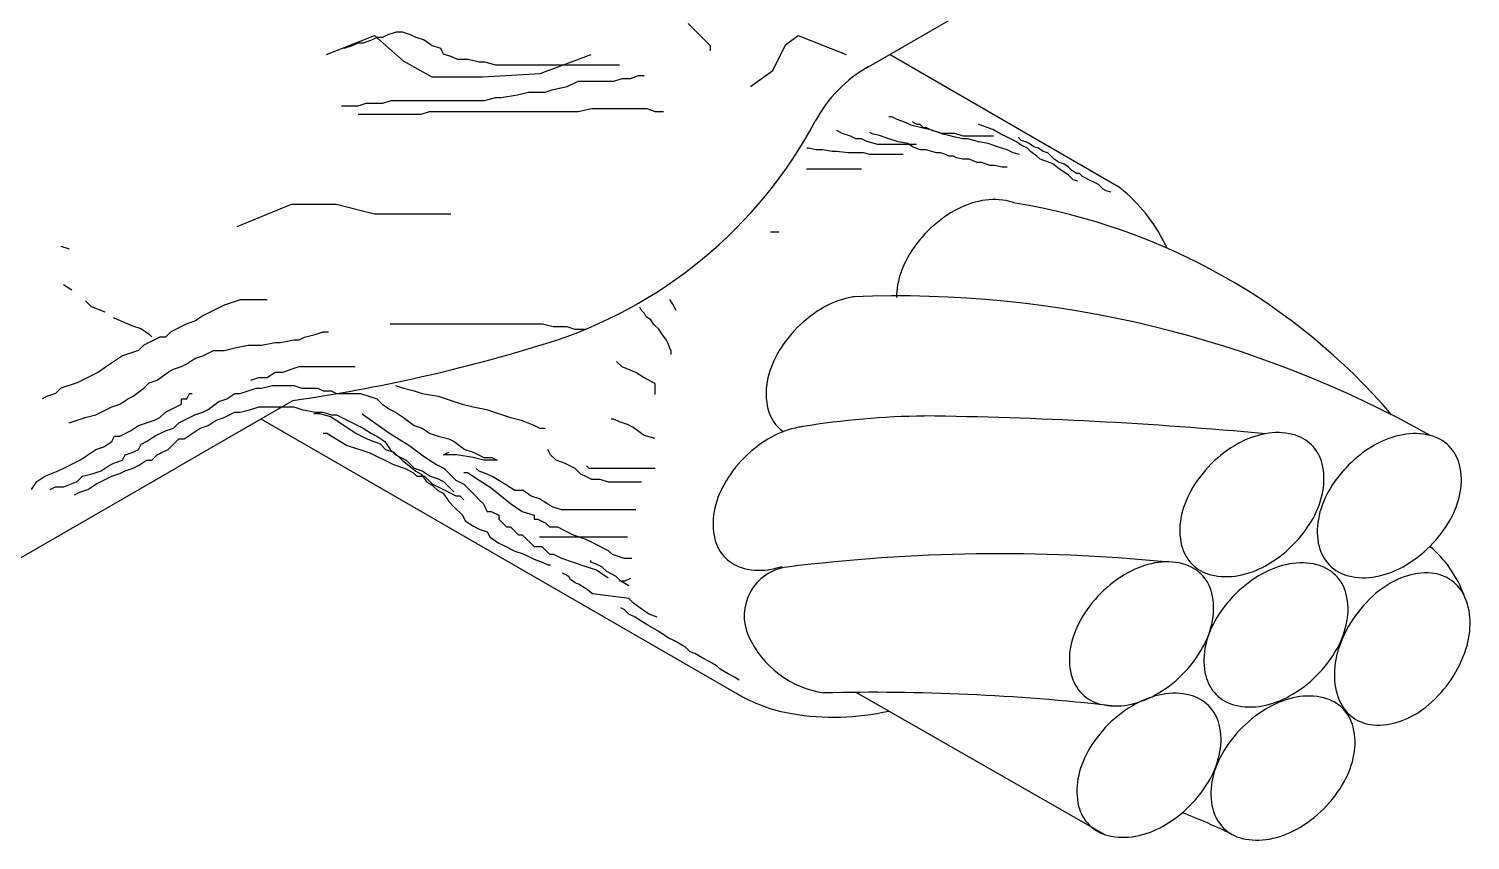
# Model space of a CAD drawing. Extents: x -1836 to 8857, y -4220 to 3051.
# Drawn here: x 7545.9 to 7607.2, y 2060.2 to 2094.7 of the extents above; entities that cross this region are included whole.
import ezdxf

# ---------------------------------------------------------------- set-up
doc = ezdxf.new("R2010")
doc.units = 0
doc.header["$MEASUREMENT"] = 0
doc.layers.add('15', color=1, linetype='CONTINUOUS')

msp = doc.modelspace()

# ---------------------------------------------------------------- linework, layer by layer
at = {"layer": '15'}
for p, q in [((7591.982, 2099.031), (7581.509, 2092.961)), ((7582.543, 2093.56), (7592.185, 2087.981)), ((7557.169, 2078.854), (7552.211, 2075.98)), ((7555.804, 2078.063), (7576.165, 2066.307)), ((7535.638, 2066.412), (7552.211, 2075.98)), ((7591.62, 2060.406), (7581.095, 2066.438))]:
    msp.add_line(p, q, dxfattribs=at)
at = {"layer": '15', "color": 1}
for p, q in [((7573.957, 2094.883), (7574.425, 2094.415)), ((7559.695, 2093.948), (7559.929, 2094.065)), ((7559.929, 2094.065), (7560.163, 2094.065)), ((7560.163, 2094.065), (7560.513, 2094.182)), ((7560.513, 2094.182), (7560.747, 2094.298)), ((7560.747, 2094.298), (7560.981, 2094.298)), ((7560.981, 2094.298), (7561.215, 2094.415)), ((7561.215, 2094.415), (7561.566, 2094.532)), ((7561.566, 2094.532), (7561.799, 2094.532)), ((7561.799, 2094.532), (7562.15, 2094.415)), ((7562.15, 2094.415), (7562.384, 2094.298)), ((7562.384, 2094.298), (7562.735, 2094.182)), ((7562.735, 2094.182), (7563.085, 2093.948)), ((7574.425, 2094.415), (7574.892, 2093.948)), ((7559.344, 2093.831), (7559.695, 2093.948)), ((7563.085, 2093.948), (7563.436, 2093.831)), ((7563.436, 2093.831), (7563.553, 2093.597)), ((7563.553, 2093.597), (7563.904, 2093.481)), ((7563.904, 2093.481), (7564.137, 2093.364)), ((7574.892, 2093.948), (7574.892, 2093.714)), ((7564.137, 2093.364), (7564.605, 2093.364)), ((7564.605, 2093.364), (7565.073, 2093.247)), ((7565.073, 2093.247), (7565.306, 2093.247)), ((7565.306, 2093.247), (7565.774, 2093.13)), ((7565.774, 2093.13), (7571.035, 2093.13)), ((7568.813, 2092.195), (7569.281, 2092.429)), ((7569.281, 2092.429), (7570.801, 2092.429)), ((7570.801, 2092.429), (7571.152, 2092.546)), ((7571.152, 2092.546), (7571.502, 2092.546)), ((7571.502, 2092.546), (7571.853, 2092.663)), ((7571.853, 2092.663), (7572.087, 2092.663)), ((7565.306, 2091.611), (7565.774, 2091.728)), ((7565.774, 2091.728), (7566.008, 2091.728)), ((7566.008, 2091.728), (7566.709, 2091.845)), ((7566.709, 2091.845), (7567.177, 2091.962)), ((7567.177, 2091.962), (7567.878, 2091.962)), ((7567.878, 2091.962), (7568.229, 2092.078)), ((7568.229, 2092.078), (7568.813, 2092.195)), ((7559.227, 2091.377), (7559.929, 2091.377)), ((7559.929, 2091.377), (7560.28, 2091.494)), ((7559.929, 2091.027), (7562.618, 2091.027)), ((7560.28, 2091.494), (7560.981, 2091.494)), ((7560.981, 2091.494), (7561.332, 2091.611)), ((7561.332, 2091.611), (7565.306, 2091.611)), ((7562.618, 2091.027), (7562.968, 2091.144)), ((7562.968, 2091.144), (7569.281, 2091.144)), ((7569.281, 2091.144), (7569.866, 2091.26)), ((7569.866, 2091.26), (7572.204, 2091.26)), ((7572.204, 2091.26), (7572.554, 2091.144)), ((7572.554, 2091.144), (7572.905, 2091.144)), ((7582.608, 2090.91), (7582.491, 2090.91)), ((7582.842, 2090.793), (7582.608, 2090.91)), ((7583.192, 2090.676), (7582.842, 2090.793)), ((7583.426, 2090.559), (7583.192, 2090.676)), ((7583.894, 2090.443), (7583.426, 2090.559)), ((7583.556, 2090.647), (7583.489, 2090.714)), ((7583.69, 2090.58), (7583.556, 2090.647)), ((7583.824, 2090.58), (7583.69, 2090.58)), ((7583.958, 2090.447), (7583.824, 2090.58)), ((7584.361, 2090.326), (7583.894, 2090.443)), ((7584.092, 2090.447), (7583.958, 2090.447)), ((7584.226, 2090.38), (7584.092, 2090.447)), ((7586.503, 2090.513), (7586.302, 2090.58)), ((7586.704, 2090.447), (7586.503, 2090.513)), ((7586.905, 2090.38), (7586.704, 2090.447)), ((7580.504, 2090.209), (7580.27, 2090.326)), ((7580.854, 2090.092), (7580.504, 2090.209)), ((7581.088, 2089.975), (7580.854, 2090.092)), ((7581.322, 2089.975), (7581.088, 2089.975)), ((7581.556, 2089.858), (7581.322, 2089.975)), ((7582.023, 2089.742), (7581.556, 2089.858)), ((7581.815, 2090.179), (7581.681, 2090.246)), ((7582.083, 2090.112), (7581.815, 2090.179)), ((7582.485, 2089.978), (7582.083, 2090.112)), ((7582.887, 2089.844), (7582.485, 2089.978)), ((7583.288, 2089.777), (7582.887, 2089.844)), ((7583.489, 2089.643), (7583.288, 2089.777)), ((7584.36, 2090.313), (7584.226, 2090.38)), ((7584.628, 2090.246), (7584.36, 2090.313)), ((7584.712, 2090.209), (7584.361, 2090.326)), ((7584.762, 2090.179), (7584.628, 2090.246)), ((7585.297, 2090.209), (7584.712, 2090.209)), ((7585.03, 2090.112), (7584.762, 2090.179)), ((7585.298, 2090.045), (7585.03, 2090.112)), ((7585.647, 2090.092), (7585.297, 2090.209)), ((7585.632, 2089.978), (7585.298, 2090.045)), ((7585.833, 2089.978), (7585.632, 2089.978)), ((7586.933, 2090.092), (7585.647, 2090.092)), ((7586.101, 2089.911), (7585.833, 2089.978)), ((7586.302, 2089.844), (7586.101, 2089.911)), ((7586.704, 2089.777), (7586.302, 2089.844)), ((7587.106, 2089.643), (7586.704, 2089.777)), ((7587.24, 2090.179), (7586.905, 2090.38)), ((7587.508, 2090.045), (7587.24, 2090.179)), ((7587.909, 2089.844), (7587.508, 2090.045)), ((7588.11, 2089.71), (7587.909, 2089.844)), ((7588.11, 2089.911), (7587.976, 2090.045)), ((7588.311, 2089.844), (7588.11, 2089.911)), ((7588.445, 2089.777), (7588.311, 2089.844)), ((7588.646, 2089.643), (7588.445, 2089.777)), ((7579.069, 2089.576), (7579.002, 2089.576)), ((7579.404, 2089.509), (7579.069, 2089.576)), ((7579.672, 2089.509), (7579.404, 2089.509)), ((7580.074, 2089.443), (7579.672, 2089.509)), ((7580.275, 2089.443), (7580.074, 2089.443)), ((7580.744, 2089.376), (7580.275, 2089.443)), ((7581.413, 2089.376), (7580.744, 2089.376)), ((7581.681, 2089.309), (7581.413, 2089.376)), ((7583.088, 2089.309), (7581.681, 2089.309)), ((7583.66, 2089.742), (7582.023, 2089.742)), ((7583.824, 2089.509), (7583.489, 2089.643)), ((7584.092, 2089.509), (7583.824, 2089.509)), ((7584.494, 2089.376), (7584.092, 2089.509)), ((7584.695, 2089.376), (7584.494, 2089.376)), ((7584.896, 2089.309), (7584.695, 2089.376)), ((7585.03, 2089.242), (7584.896, 2089.309)), ((7585.231, 2089.242), (7585.03, 2089.242)), ((7585.365, 2089.175), (7585.231, 2089.242)), ((7585.632, 2089.108), (7585.365, 2089.175)), ((7587.508, 2089.509), (7587.106, 2089.643)), ((7587.775, 2089.376), (7587.508, 2089.509)), ((7588.043, 2089.309), (7587.775, 2089.376)), ((7588.378, 2089.576), (7588.11, 2089.71)), ((7588.512, 2089.443), (7588.378, 2089.576)), ((7588.78, 2089.242), (7588.512, 2089.443)), ((7588.847, 2089.576), (7588.646, 2089.643)), ((7588.914, 2089.108), (7588.78, 2089.242)), ((7589.048, 2089.443), (7588.847, 2089.576)), ((7589.249, 2089.376), (7589.048, 2089.443)), ((7589.517, 2089.108), (7589.249, 2089.376)), ((7581.322, 2088.69), (7578.984, 2088.69)), ((7585.9, 2089.108), (7585.632, 2089.108)), ((7586.235, 2088.974), (7585.9, 2089.108)), ((7586.436, 2088.974), (7586.235, 2088.974)), ((7586.771, 2088.84), (7586.436, 2088.974)), ((7586.972, 2088.84), (7586.771, 2088.84)), ((7587.307, 2088.773), (7586.972, 2088.84)), ((7587.508, 2088.773), (7587.307, 2088.773)), ((7589.115, 2089.041), (7588.914, 2089.108)), ((7589.45, 2088.907), (7589.115, 2089.041)), ((7589.718, 2088.706), (7589.45, 2088.907)), ((7589.718, 2088.974), (7589.517, 2089.108)), ((7589.919, 2088.907), (7589.718, 2088.974)), ((7590.119, 2088.438), (7589.718, 2088.706)), ((7590.119, 2088.773), (7589.919, 2088.907)), ((7590.253, 2088.639), (7590.119, 2088.773)), ((7590.454, 2088.505), (7590.253, 2088.639)), ((7590.32, 2088.238), (7590.119, 2088.438)), ((7590.521, 2088.171), (7590.32, 2088.238)), ((7590.588, 2088.505), (7590.454, 2088.505)), ((7590.722, 2088.372), (7590.588, 2088.505)), ((7590.856, 2088.305), (7590.722, 2088.372)), ((7590.99, 2088.238), (7590.856, 2088.305)), ((7591.258, 2088.104), (7590.99, 2088.238)), ((7591.392, 2088.037), (7591.258, 2088.104)), ((7591.593, 2087.836), (7591.392, 2088.037)), ((7591.727, 2087.769), (7591.593, 2087.836)), ((7591.928, 2087.702), (7591.727, 2087.769)), ((7577.815, 2086.003), (7577.464, 2086.003)), ((7547.303, 2085.418), (7547.654, 2085.301)), ((7547.42, 2083.783), (7547.771, 2083.549)), ((7548.356, 2083.081), (7548.589, 2082.848)), ((7554.925, 2083.129), (7554.243, 2082.902)), ((7556.062, 2083.129), (7554.925, 2083.129)), ((7573.31, 2082.95), (7573.176, 2083.15)), ((7548.589, 2082.848), (7549.174, 2082.614)), ((7553.334, 2082.448), (7552.993, 2082.22)), ((7554.243, 2082.902), (7553.334, 2082.448)), ((7571.971, 2082.682), (7571.904, 2082.816)), ((7572.104, 2082.548), (7571.971, 2082.682)), ((7572.171, 2082.414), (7572.104, 2082.548)), ((7573.444, 2082.682), (7573.31, 2082.95)), ((7549.525, 2082.38), (7550.343, 2082.03)), ((7550.343, 2082.03), (7550.694, 2081.913)), ((7550.694, 2081.913), (7551.044, 2081.679)), ((7552.197, 2081.879), (7551.969, 2081.766)), ((7552.424, 2081.993), (7552.197, 2081.879)), ((7552.652, 2082.107), (7552.424, 2081.993)), ((7552.993, 2082.22), (7552.652, 2082.107)), ((7561.292, 2082.107), (7567.772, 2082.107)), ((7567.772, 2082.107), (7568.227, 2081.993)), ((7568.227, 2081.993), (7568.796, 2081.993)), ((7568.796, 2081.993), (7569.137, 2081.879)), ((7569.137, 2081.879), (7569.592, 2081.879)), ((7572.372, 2082.28), (7572.171, 2082.414)), ((7572.506, 2082.08), (7572.372, 2082.28)), ((7572.707, 2081.879), (7572.506, 2082.08)), ((7572.841, 2081.678), (7572.707, 2081.879)), ((7551.06, 2081.311), (7550.832, 2081.198)), ((7551.044, 2081.679), (7551.161, 2081.563)), ((7551.515, 2081.539), (7551.06, 2081.311)), ((7551.742, 2081.539), (7551.515, 2081.539)), ((7551.969, 2081.766), (7551.742, 2081.539)), ((7555.835, 2081.198), (7556.403, 2081.311)), ((7556.403, 2081.311), (7556.631, 2081.311)), ((7556.631, 2081.311), (7557.199, 2081.425)), ((7557.199, 2081.425), (7557.427, 2081.425)), ((7557.427, 2081.425), (7557.654, 2081.539)), ((7557.654, 2081.539), (7558.109, 2081.652)), ((7558.109, 2081.652), (7558.45, 2081.766)), ((7558.45, 2081.766), (7558.677, 2081.766)), ((7573.042, 2081.41), (7572.841, 2081.678)), ((7573.109, 2081.276), (7573.042, 2081.41)), ((7573.176, 2081.075), (7573.109, 2081.276)), ((7549.923, 2080.743), (7549.241, 2080.289)), ((7550.264, 2080.857), (7549.923, 2080.743)), ((7550.605, 2080.97), (7550.264, 2080.857)), ((7550.832, 2081.198), (7550.605, 2080.97)), ((7552.652, 2080.402), (7552.993, 2080.629)), ((7552.993, 2080.629), (7553.334, 2080.743)), ((7553.334, 2080.743), (7553.788, 2080.97)), ((7553.788, 2080.97), (7554.243, 2080.97)), ((7554.243, 2080.97), (7554.698, 2081.084)), ((7554.698, 2081.084), (7555.266, 2081.198)), ((7555.266, 2081.198), (7555.835, 2081.198)), ((7573.243, 2080.942), (7573.176, 2081.075)), ((7573.243, 2080.808), (7573.243, 2080.942)), ((7548.9, 2080.061), (7547.99, 2079.607)), ((7549.241, 2080.289), (7548.9, 2080.061)), ((7551.401, 2079.72), (7551.856, 2080.061)), ((7551.856, 2080.061), (7552.083, 2080.175)), ((7552.083, 2080.175), (7552.424, 2080.289)), ((7552.424, 2080.289), (7552.652, 2080.402)), ((7556.062, 2079.834), (7556.403, 2080.061)), ((7556.403, 2080.061), (7556.744, 2080.061)), ((7556.744, 2080.061), (7557.085, 2080.175)), ((7557.085, 2080.175), (7557.427, 2080.289)), ((7557.427, 2080.289), (7559.814, 2080.289)), ((7571.152, 2080.277), (7570.918, 2080.511)), ((7571.736, 2080.044), (7571.152, 2080.277)), ((7572.087, 2079.81), (7571.736, 2080.044)), ((7547.308, 2079.379), (7547.081, 2079.152)), ((7547.99, 2079.607), (7547.308, 2079.379)), ((7550.378, 2079.039), (7550.832, 2079.379)), ((7550.832, 2079.379), (7551.06, 2079.607)), ((7551.06, 2079.607), (7551.401, 2079.72)), ((7555.266, 2079.266), (7555.608, 2079.379)), ((7555.38, 2079.72), (7555.721, 2079.834)), ((7555.608, 2079.379), (7555.835, 2079.379)), ((7555.721, 2079.834), (7556.062, 2079.834)), ((7555.835, 2079.379), (7556.29, 2079.493)), ((7556.29, 2079.493), (7557.199, 2079.493)), ((7557.199, 2079.493), (7557.54, 2079.379)), ((7557.54, 2079.379), (7558.222, 2079.379)), ((7558.222, 2079.379), (7558.45, 2079.266)), ((7561.519, 2079.493), (7561.861, 2079.379)), ((7561.861, 2079.379), (7562.315, 2079.266)), ((7572.554, 2079.576), (7572.087, 2079.81)), ((7572.554, 2079.109), (7572.554, 2079.576)), ((7546.74, 2079.039), (7546.512, 2078.925)), ((7547.081, 2079.152), (7546.74, 2079.039)), ((7549.809, 2078.698), (7550.15, 2078.925)), ((7550.15, 2078.925), (7550.378, 2079.039)), ((7552.424, 2078.925), (7552.652, 2078.925)), ((7552.424, 2078.698), (7552.424, 2078.925)), ((7552.652, 2078.925), (7552.765, 2079.152)), ((7552.765, 2079.152), (7552.879, 2079.152)), ((7553.561, 2078.47), (7554.016, 2078.811)), ((7554.016, 2078.811), (7554.357, 2078.925)), ((7554.357, 2078.925), (7554.698, 2079.152)), ((7554.698, 2079.152), (7554.925, 2079.152)), ((7554.925, 2079.152), (7555.266, 2079.266)), ((7558.45, 2079.266), (7558.791, 2079.266)), ((7558.791, 2079.266), (7559.018, 2079.152)), ((7559.018, 2079.152), (7560.041, 2079.152)), ((7560.041, 2079.152), (7560.383, 2079.039)), ((7560.383, 2079.039), (7560.724, 2078.925)), ((7560.724, 2078.925), (7560.951, 2078.698)), ((7562.315, 2079.266), (7562.656, 2079.152)), ((7562.656, 2079.152), (7563.338, 2079.039)), ((7563.338, 2079.039), (7563.68, 2078.925)), ((7563.68, 2078.925), (7564.362, 2078.698)), ((7548.331, 2078.13), (7548.786, 2078.243)), ((7548.786, 2078.243), (7549.468, 2078.584)), ((7549.468, 2078.584), (7549.809, 2078.698)), ((7551.515, 2078.13), (7551.742, 2078.357)), ((7551.742, 2078.357), (7551.969, 2078.47)), ((7551.969, 2078.47), (7552.197, 2078.584)), ((7552.197, 2078.584), (7552.424, 2078.698)), ((7552.765, 2078.13), (7552.993, 2078.243)), ((7552.993, 2078.243), (7553.334, 2078.357)), ((7553.334, 2078.357), (7553.561, 2078.47)), ((7554.243, 2078.13), (7554.698, 2078.357)), ((7554.698, 2078.357), (7554.925, 2078.357)), ((7554.925, 2078.357), (7555.38, 2078.47)), ((7555.38, 2078.47), (7555.721, 2078.584)), ((7555.721, 2078.584), (7557.199, 2078.584)), ((7557.199, 2078.584), (7557.54, 2078.47)), ((7557.54, 2078.47), (7558.109, 2078.357)), ((7558.058, 2078.291), (7558.292, 2078.291)), ((7558.109, 2078.357), (7558.45, 2078.357)), ((7558.292, 2078.291), (7558.76, 2078.174)), ((7558.45, 2078.357), (7558.791, 2078.243)), ((7558.76, 2078.174), (7559.111, 2077.94)), ((7558.791, 2078.243), (7559.018, 2078.243)), ((7559.018, 2078.243), (7559.246, 2078.13)), ((7560.103, 2078.283), (7561.265, 2077.454)), ((7560.951, 2078.698), (7561.292, 2078.47)), ((7561.292, 2078.47), (7561.519, 2078.357)), ((7561.519, 2078.357), (7561.861, 2078.13)), ((7564.362, 2078.698), (7564.816, 2078.584)), ((7564.816, 2078.584), (7565.385, 2078.47)), ((7565.385, 2078.47), (7565.726, 2078.357)), ((7565.726, 2078.357), (7566.408, 2078.13)), ((7547.649, 2077.902), (7548.331, 2078.13)), ((7549.809, 2077.334), (7550.264, 2077.561)), ((7550.264, 2077.561), (7550.605, 2077.789)), ((7550.605, 2077.789), (7550.946, 2077.902)), ((7550.946, 2077.902), (7551.287, 2078.016)), ((7551.287, 2078.016), (7551.515, 2078.13)), ((7551.287, 2077.334), (7551.742, 2077.561)), ((7551.742, 2077.561), (7552.083, 2077.675)), ((7552.083, 2077.675), (7552.31, 2077.902)), ((7552.31, 2077.902), (7552.765, 2078.13)), ((7552.538, 2077.22), (7553.22, 2077.675)), ((7553.22, 2077.675), (7553.561, 2077.789)), ((7553.561, 2077.789), (7553.902, 2078.016)), ((7553.902, 2078.016), (7554.243, 2078.13)), ((7559.111, 2077.94), (7559.812, 2077.473)), ((7559.246, 2078.13), (7559.473, 2078.016)), ((7559.473, 2078.016), (7559.7, 2077.902)), ((7559.7, 2077.902), (7559.928, 2077.789)), ((7559.928, 2077.789), (7560.155, 2077.675)), ((7560.155, 2077.675), (7560.496, 2077.448)), ((7561.861, 2078.13), (7562.315, 2077.789)), ((7562.315, 2077.789), (7562.656, 2077.675)), ((7562.656, 2077.675), (7562.997, 2077.448)), ((7566.408, 2078.13), (7566.863, 2078.016)), ((7566.863, 2078.016), (7567.431, 2077.789)), ((7567.431, 2077.789), (7567.659, 2077.675)), ((7567.659, 2077.675), (7567.886, 2077.675)), ((7570.801, 2078.057), (7570.684, 2078.057)), ((7571.035, 2077.94), (7570.801, 2078.057)), ((7571.385, 2077.824), (7571.035, 2077.94)), ((7571.619, 2077.707), (7571.385, 2077.824)), ((7572.087, 2077.356), (7571.619, 2077.707)), ((7549.127, 2076.88), (7549.468, 2077.107)), ((7549.468, 2077.107), (7549.582, 2077.334)), ((7549.582, 2077.334), (7549.809, 2077.334)), ((7550.605, 2076.766), (7550.719, 2076.993)), ((7550.719, 2076.993), (7550.946, 2077.107)), ((7550.946, 2077.107), (7551.287, 2077.334)), ((7551.856, 2076.766), (7552.083, 2076.993)), ((7552.083, 2076.993), (7552.31, 2077.22)), ((7552.31, 2077.22), (7552.538, 2077.22)), ((7558.443, 2077.454), (7558.609, 2077.454)), ((7558.609, 2077.454), (7559.439, 2076.956)), ((7559.439, 2076.956), (7560.435, 2076.624)), ((7559.812, 2077.473), (7560.28, 2077.239)), ((7560.28, 2077.239), (7560.864, 2077.006)), ((7560.496, 2077.448), (7560.724, 2077.334)), ((7560.724, 2077.334), (7561.065, 2077.107)), ((7560.864, 2077.006), (7561.098, 2076.772)), ((7561.065, 2077.107), (7561.292, 2076.766)), ((7561.265, 2077.454), (7562.095, 2076.956)), ((7562.095, 2076.956), (7562.76, 2076.458)), ((7562.997, 2077.448), (7563.338, 2077.334)), ((7563.338, 2077.334), (7563.793, 2077.22)), ((7563.793, 2077.22), (7564.021, 2077.107)), ((7564.021, 2077.107), (7564.475, 2076.766)), ((7572.554, 2077.239), (7572.087, 2077.356)), ((7547.877, 2076.198), (7548.104, 2076.311)), ((7548.104, 2076.311), (7548.445, 2076.539)), ((7548.445, 2076.539), (7548.786, 2076.766)), ((7548.786, 2076.766), (7549.127, 2076.88)), ((7549.582, 2076.198), (7549.923, 2076.311)), ((7549.923, 2076.311), (7550.037, 2076.539)), ((7550.037, 2076.539), (7550.378, 2076.652)), ((7550.378, 2076.652), (7550.605, 2076.766)), ((7550.605, 2076.084), (7550.946, 2076.311)), ((7550.946, 2076.311), (7551.174, 2076.311)), ((7551.174, 2076.311), (7551.401, 2076.539)), ((7551.401, 2076.539), (7551.628, 2076.652)), ((7551.628, 2076.652), (7551.856, 2076.766)), ((7560.435, 2076.624), (7561.431, 2076.126)), ((7561.098, 2076.772), (7561.449, 2076.655)), ((7561.292, 2076.766), (7561.519, 2076.539)), ((7561.449, 2076.655), (7561.799, 2076.305)), ((7561.519, 2076.539), (7561.974, 2076.311)), ((7561.799, 2076.305), (7562.384, 2075.837)), ((7561.974, 2076.311), (7562.315, 2075.97)), ((7562.76, 2076.458), (7563.258, 2076.126)), ((7563.566, 2076.539), (7563.793, 2076.652)), ((7564.134, 2076.539), (7563.566, 2076.539)), ((7564.816, 2076.425), (7564.134, 2076.539)), ((7564.475, 2076.766), (7564.816, 2076.652)), ((7564.816, 2076.652), (7565.271, 2076.425)), ((7565.271, 2076.311), (7564.816, 2076.425)), ((7565.271, 2076.425), (7565.612, 2076.425)), ((7565.84, 2076.311), (7565.271, 2076.311)), ((7565.612, 2076.425), (7565.84, 2076.311)), ((7568.112, 2076.538), (7567.995, 2076.772)), ((7568.346, 2076.305), (7568.112, 2076.538)), ((7568.697, 2076.188), (7568.346, 2076.305)), ((7546.626, 2075.63), (7547.194, 2075.857)), ((7547.194, 2075.857), (7547.422, 2075.97)), ((7547.422, 2075.97), (7547.877, 2076.198)), ((7548.218, 2075.63), (7548.672, 2075.743)), ((7548.672, 2075.743), (7549.013, 2075.857)), ((7549.013, 2075.857), (7549.354, 2076.084)), ((7549.354, 2076.084), (7549.582, 2076.198)), ((7549.468, 2075.63), (7549.809, 2075.743)), ((7549.809, 2075.743), (7550.037, 2075.857)), ((7550.037, 2075.857), (7550.378, 2075.97)), ((7550.378, 2075.97), (7550.605, 2076.084)), ((7561.431, 2076.126), (7561.929, 2075.96)), ((7561.929, 2075.96), (7562.261, 2075.794)), ((7562.261, 2075.794), (7562.427, 2075.628)), ((7562.315, 2075.97), (7562.656, 2075.857)), ((7562.384, 2075.837), (7562.618, 2075.72)), ((7562.618, 2075.72), (7562.851, 2075.37)), ((7562.656, 2075.857), (7562.997, 2075.63)), ((7563.258, 2076.126), (7563.59, 2075.96)), ((7563.59, 2075.96), (7563.756, 2075.794)), ((7563.756, 2075.794), (7563.922, 2075.628)), ((7564.42, 2075.794), (7564.586, 2075.794)), ((7564.586, 2075.794), (7565.084, 2075.462)), ((7565.073, 2075.837), (7564.956, 2075.954)), ((7565.423, 2075.72), (7565.073, 2075.837)), ((7565.657, 2075.604), (7565.423, 2075.72)), ((7569.164, 2075.954), (7568.697, 2076.188)), ((7569.398, 2075.72), (7569.164, 2075.954)), ((7569.632, 2075.604), (7569.398, 2075.72)), ((7569.749, 2075.954), (7569.632, 2076.071)), ((7572.554, 2075.954), (7569.749, 2075.954)), ((7546.057, 2075.061), (7546.285, 2075.402)), ((7546.285, 2075.402), (7546.626, 2075.63)), ((7546.853, 2075.061), (7547.081, 2075.175)), ((7547.081, 2075.175), (7547.422, 2075.175)), ((7547.422, 2075.175), (7547.99, 2075.402)), ((7547.99, 2075.402), (7548.218, 2075.63)), ((7548.445, 2075.061), (7548.786, 2075.289)), ((7548.786, 2075.289), (7549.013, 2075.402)), ((7549.013, 2075.402), (7549.241, 2075.516)), ((7549.241, 2075.516), (7549.468, 2075.63)), ((7562.427, 2075.628), (7562.76, 2075.628)), ((7562.76, 2075.628), (7562.926, 2075.462)), ((7562.851, 2075.37), (7563.085, 2075.253)), ((7562.926, 2075.462), (7563.092, 2075.296)), ((7562.997, 2075.63), (7563.338, 2075.516)), ((7563.085, 2075.253), (7563.319, 2075.019)), ((7563.092, 2075.296), (7563.424, 2075.13)), ((7563.338, 2075.516), (7563.566, 2075.402)), ((7563.424, 2075.13), (7563.756, 2074.964)), ((7563.566, 2075.402), (7563.907, 2075.061)), ((7563.922, 2075.628), (7564.088, 2075.462)), ((7564.088, 2075.462), (7564.42, 2075.296)), ((7564.42, 2075.296), (7564.586, 2075.13)), ((7564.586, 2075.13), (7564.918, 2074.798)), ((7565.084, 2075.462), (7565.582, 2075.13)), ((7565.582, 2075.13), (7566.412, 2074.467)), ((7566.242, 2075.253), (7565.657, 2075.604)), ((7566.592, 2075.019), (7566.242, 2075.253)), ((7569.866, 2075.487), (7569.632, 2075.604)), ((7570.216, 2075.487), (7569.866, 2075.487)), ((7570.567, 2075.37), (7570.216, 2075.487)), ((7571.97, 2075.37), (7570.567, 2075.37)), ((7547.877, 2074.834), (7548.104, 2074.948)), ((7548.104, 2074.948), (7548.445, 2075.061)), ((7563.319, 2075.019), (7563.553, 2074.902)), ((7563.553, 2074.902), (7563.787, 2074.552)), ((7563.756, 2074.964), (7564.088, 2074.798)), ((7563.787, 2074.552), (7564.02, 2074.318)), ((7563.907, 2075.061), (7564.021, 2074.948)), ((7564.088, 2074.798), (7564.254, 2074.798)), ((7564.254, 2074.798), (7564.42, 2074.632)), ((7564.918, 2074.798), (7565.084, 2074.632)), ((7565.084, 2074.632), (7565.25, 2074.467)), ((7565.25, 2074.467), (7565.416, 2074.135)), ((7566.412, 2074.467), (7566.91, 2074.135)), ((7566.943, 2075.019), (7566.592, 2075.019)), ((7567.294, 2074.786), (7566.943, 2075.019)), ((7567.644, 2074.669), (7567.294, 2074.786)), ((7567.995, 2074.435), (7567.644, 2074.669)), ((7564.02, 2074.318), (7564.371, 2073.968)), ((7564.371, 2073.968), (7564.488, 2073.734)), ((7565.416, 2074.135), (7565.582, 2074.135)), ((7565.582, 2074.135), (7565.914, 2073.969)), ((7565.914, 2073.969), (7565.914, 2073.803)), ((7566.91, 2074.135), (7567.408, 2073.969)), ((7567.408, 2073.969), (7567.408, 2073.803)), ((7568.229, 2074.318), (7567.995, 2074.435)), ((7568.58, 2074.201), (7568.229, 2074.318)), ((7571.736, 2074.201), (7568.58, 2074.201)), ((7564.488, 2073.734), (7564.839, 2073.5)), ((7564.839, 2073.5), (7565.073, 2073.383)), ((7565.073, 2073.383), (7565.423, 2073.267)), ((7565.423, 2073.267), (7565.54, 2073.033)), ((7565.914, 2073.803), (7566.246, 2073.471)), ((7566.246, 2073.471), (7566.412, 2073.471)), ((7566.412, 2073.471), (7566.744, 2073.139)), ((7567.408, 2073.803), (7567.574, 2073.803)), ((7567.574, 2073.803), (7567.906, 2073.637)), ((7567.906, 2073.637), (7568.072, 2073.471)), ((7568.072, 2073.471), (7568.404, 2073.471)), ((7568.404, 2073.471), (7568.737, 2073.305)), ((7568.737, 2073.305), (7569.069, 2073.139)), ((7565.54, 2073.033), (7565.891, 2072.799)), ((7565.891, 2072.799), (7566.125, 2072.682)), ((7566.125, 2072.682), (7566.592, 2072.449)), ((7566.744, 2073.139), (7566.91, 2073.139)), ((7566.91, 2073.139), (7567.408, 2072.641)), ((7567.408, 2072.641), (7567.74, 2072.641)), ((7571.385, 2073.033), (7567.644, 2073.033)), ((7567.74, 2072.641), (7568.072, 2072.309)), ((7569.069, 2073.139), (7569.567, 2072.973)), ((7569.567, 2072.973), (7569.899, 2072.807)), ((7569.899, 2072.807), (7570.563, 2072.475)), ((7566.592, 2072.449), (7566.943, 2072.332)), ((7566.943, 2072.332), (7567.411, 2072.098)), ((7567.411, 2072.098), (7567.761, 2071.981)), ((7568.072, 2072.309), (7568.238, 2072.309)), ((7568.238, 2072.309), (7568.57, 2072.143)), ((7568.57, 2072.143), (7569.069, 2071.977)), ((7569.828, 2071.972), (7569.828, 2072.039)), ((7570.563, 2072.475), (7570.729, 2072.309)), ((7570.729, 2072.309), (7571.227, 2072.143)), ((7571.227, 2072.143), (7571.559, 2072.143)), ((7567.761, 2071.981), (7567.995, 2071.865)), ((7567.995, 2071.865), (7568.112, 2071.865)), ((7568.756, 2071.437), (7568.622, 2071.504)), ((7568.89, 2071.37), (7568.756, 2071.437)), ((7569.069, 2071.977), (7569.567, 2071.811)), ((7569.567, 2071.811), (7570.065, 2071.645)), ((7570.028, 2071.905), (7569.828, 2071.972)), ((7570.296, 2071.771), (7570.028, 2071.905)), ((7570.065, 2071.645), (7570.563, 2071.314)), ((7570.497, 2071.571), (7570.296, 2071.771)), ((7570.899, 2071.37), (7570.497, 2071.571)), ((7568.957, 2071.236), (7568.89, 2071.37)), ((7569.158, 2071.102), (7568.957, 2071.236)), ((7569.292, 2071.035), (7569.158, 2071.102)), ((7569.627, 2070.834), (7569.292, 2071.035)), ((7569.894, 2070.633), (7569.627, 2070.834)), ((7571.1, 2071.169), (7570.899, 2071.37)), ((7571.268, 2071.163), (7571.035, 2071.163)), ((7571.435, 2070.968), (7571.1, 2071.169)), ((7571.502, 2071.28), (7571.268, 2071.163)), ((7571.435, 2070.433), (7569.894, 2070.633)), ((7571.636, 2070.232), (7571.435, 2070.433)), ((7572.104, 2069.897), (7571.636, 2070.232)), ((7571.234, 2069.964), (7571.1, 2070.031)), ((7571.435, 2069.763), (7571.234, 2069.964)), ((7571.703, 2069.629), (7571.435, 2069.763)), ((7572.038, 2069.429), (7571.703, 2069.629)), ((7572.305, 2069.763), (7572.104, 2069.897)), ((7572.64, 2069.629), (7572.305, 2069.763)), ((7572.238, 2069.295), (7572.038, 2069.429)), ((7572.707, 2069.027), (7572.238, 2069.295)), ((7573.109, 2068.759), (7572.707, 2069.027)), ((7573.377, 2068.625), (7573.109, 2068.759)), ((7573.712, 2068.425), (7573.377, 2068.625)), ((7573.846, 2068.358), (7573.712, 2068.425)), ((7574.047, 2068.157), (7573.846, 2068.358)), ((7574.248, 2068.09), (7574.047, 2068.157)), ((7574.582, 2067.889), (7574.248, 2068.09)), ((7574.85, 2067.755), (7574.582, 2067.889)), ((7575.185, 2067.554), (7574.85, 2067.755)), ((7575.319, 2067.42), (7575.185, 2067.554)), ((7575.654, 2067.22), (7575.319, 2067.42)), ((7575.922, 2067.086), (7575.654, 2067.22)), ((7576.123, 2066.952), (7575.922, 2067.086))]:
    msp.add_line(p, q, dxfattribs=at)
for points in [[(7558.591, 2093.561), (7560.623, 2094.373), (7561.842, 2093.29), (7563.061, 2092.613), (7565.228, 2092.613), (7567.666, 2092.748), (7569.833, 2093.561)], [(7576.606, 2092.207), (7577.554, 2092.884), (7578.096, 2093.967), (7578.637, 2094.373), (7580.669, 2093.561)], [(7554.798, 2086.25), (7557.101, 2087.198), (7558.997, 2087.198), (7560.623, 2086.792), (7563.874, 2086.792)]]:
    msp.add_lwpolyline(points, dxfattribs=at)
at = {"layer": '15'}
for points in [[(7594.311, 2085.327, 0.11208), (7592.462, 2087.761, 0.01283), (7592.185, 2087.981, 0.106733)], [(7587.861, 2087.237, 0.038246), (7587.614, 2087.318, 0.107017), (7586.447, 2087.349, 0.08098), (7585.294, 2086.931, 0.068936), (7584.147, 2086.063, 0.068936), (7583.278, 2084.916, 0.08098), (7582.859, 2083.763, 0.048292), (7582.811, 2083.234, 0.13731)], [(7580.997, 2083.263, 0.00827), (7580.907, 2083.248, 0.08098), (7579.754, 2082.829, 0.068936), (7578.607, 2081.962, 0.068936), (7577.738, 2080.815, 0.08098), (7577.319, 2079.662, 0.107017), (7577.35, 2078.495, 0.176673), (7577.997, 2077.526, 0.13731)], [(7578.822, 2077.738, 0.015772), (7578.65, 2077.711, 0.08098), (7577.497, 2077.292, 0.068936), (7576.35, 2076.424, 0.068936), (7575.482, 2075.278, 0.08098), (7575.062, 2074.125, 0.107017), (7575.093, 2072.958, 0.13731), (7575.542, 2072.159, 0.13731)], [(7575.542, 2072.159, 0.13731), (7576.341, 2071.709, 0.107017), (7577.508, 2071.678, 0.03026), (7577.955, 2071.791, 0.068936)], [(7575.984, 2066.412, 0.092663), (7578.364, 2065.532, 0.09829), (7582.482, 2065.643, 0.08296)]]:
    msp.add_lwpolyline(points, format="xyb", dxfattribs=at)
for points in [[(7595.376, 2071.885, 0.13731), (7596.175, 2071.436, 0.107017), (7597.342, 2071.405, 0.08098), (7598.495, 2071.823, 0.068936), (7599.642, 2072.691, 0.068936), (7600.511, 2073.838, 0.08098), (7600.93, 2074.991, 0.107017), (7600.899, 2076.158, 0.13731), (7600.45, 2076.957, 0.13731), (7599.651, 2077.406, 0.107017), (7598.484, 2077.437, 0.08098), (7597.331, 2077.019, 0.068936), (7596.184, 2076.151, 0.068936), (7595.316, 2075.004, 0.08098), (7594.897, 2073.851, 0.107017), (7594.927, 2072.684, 0.13731)], [(7601.216, 2071.843, 0.13731), (7602.015, 2071.393, 0.107017), (7603.182, 2071.362, 0.08098), (7604.335, 2071.781, 0.068936), (7605.482, 2072.648, 0.068936), (7606.351, 2073.795, 0.08098), (7606.77, 2074.948, 0.107017), (7606.739, 2076.115, 0.13731), (7606.29, 2076.914, 0.13731), (7605.491, 2077.364, 0.107017), (7604.324, 2077.395, 0.08098), (7603.171, 2076.976, 0.068936), (7602.024, 2076.108, 0.068936), (7601.156, 2074.962, 0.08098), (7600.737, 2073.809, 0.107017), (7600.767, 2072.642, 0.13731)], [(7590.687, 2066.389, 0.13731), (7591.486, 2065.939, 0.107017), (7592.653, 2065.908, 0.08098), (7593.806, 2066.327, 0.068936), (7594.953, 2067.195, 0.068936), (7595.821, 2068.341, 0.08098), (7596.241, 2069.494, 0.107017), (7596.21, 2070.661, 0.13731), (7595.761, 2071.46, 0.13731), (7594.962, 2071.91, 0.107017), (7593.795, 2071.941, 0.08098), (7592.642, 2071.522, 0.068936), (7591.495, 2070.655, 0.068936), (7590.627, 2069.508, 0.08098), (7590.207, 2068.355, 0.107017), (7590.238, 2067.188, 0.13731)], [(7596.399, 2066.346, 0.13731), (7597.198, 2065.897, 0.107017), (7598.365, 2065.866, 0.08098), (7599.518, 2066.284, 0.068936), (7600.665, 2067.152, 0.068936), (7601.534, 2068.299, 0.08098), (7601.953, 2069.452, 0.107017), (7601.922, 2070.619, 0.13731), (7601.473, 2071.418, 0.13731), (7600.674, 2071.867, 0.107017), (7599.507, 2071.898, 0.08098), (7598.354, 2071.48, 0.068936), (7597.207, 2070.612, 0.068936), (7596.339, 2069.465, 0.08098), (7595.92, 2068.312, 0.107017), (7595.95, 2067.145, 0.13731)], [(7602.21, 2065.368, 0.13731), (7603.071, 2065.053, 0.107017), (7604.227, 2065.211, 0.08098), (7605.298, 2065.811, 0.068936), (7606.29, 2066.852, 0.068936), (7606.961, 2068.125, 0.08098), (7607.188, 2069.33, 0.107017), (7606.969, 2070.477, 0.13731), (7606.397, 2071.193, 0.13731), (7605.536, 2071.507, 0.107017), (7604.379, 2071.349, 0.08098), (7603.309, 2070.75, 0.068936), (7602.317, 2069.708, 0.068936), (7601.646, 2068.436, 0.08098), (7601.418, 2067.23, 0.107017), (7601.637, 2066.083, 0.13731)], [(7591.001, 2060.801, 0.13731), (7591.8, 2060.351, 0.107017), (7592.967, 2060.32, 0.08098), (7594.12, 2060.739, 0.068936), (7595.267, 2061.607, 0.068936), (7596.136, 2062.753, 0.08098), (7596.555, 2063.906, 0.107017), (7596.524, 2065.073, 0.13731), (7596.075, 2065.872, 0.13731), (7595.276, 2066.322, 0.107017), (7594.109, 2066.353, 0.08098), (7592.956, 2065.934, 0.068936), (7591.809, 2065.067, 0.068936), (7590.941, 2063.92, 0.08098), (7590.522, 2062.767, 0.107017), (7590.552, 2061.6, 0.13731)], [(7596.698, 2060.68, 0.13731), (7597.496, 2060.23, 0.107017), (7598.663, 2060.199, 0.08098), (7599.817, 2060.618, 0.068936), (7600.964, 2061.485, 0.068936), (7601.832, 2062.632, 0.08098), (7602.251, 2063.785, 0.107017), (7602.221, 2064.952, 0.13731), (7601.772, 2065.751, 0.13731), (7600.973, 2066.201, 0.107017), (7599.806, 2066.232, 0.08098), (7598.653, 2065.813, 0.068936), (7597.505, 2064.945, 0.068936), (7596.637, 2063.799, 0.08098), (7596.218, 2062.646, 0.107017), (7596.248, 2061.479, 0.13731)]]:
    msp.add_lwpolyline(points, format="xyb", close=True, dxfattribs=at)
for centre, radius, start, end in [((7584.498, 2087.983), 5.824, 119.56536, 151.86196), ((7562.112, 2099.954), 19.562, 287.22886, 331.86196), ((7583.568, 2060.902), 26.683, 40.53361, 80.74196), ((7582.795, 2036.929), 46.369, 60.69374, 92.22205), ((7547.338, 2147.599), 69.445, 278.13859, 287.22886), ((7584.438, 2043.375), 34.818, 90.75139, 99.28141), ((7581.718, 1894.586), 183.618, 84.76088, 89.29374), ((7602.227, 2068.833), 5.012, 20.16597, 49.52488), ((7587.202, 2000.073), 72.259, 84.4105, 97.18211), ((7578.429, 2069.691), 2.09, 97.18211, 204.45803), ((7580.336, 2070.558), 4.186, 204.45803, 261.63956), ((7581.788, 1976.071), 90.369, 83.54183, 91.30628), ((7586.373, 2038.659), 24.229, 63.79545, 69.25868)]:
    msp.add_arc(centre, radius, start, end, dxfattribs=at)

doc.saveas('drawing.dxf')
